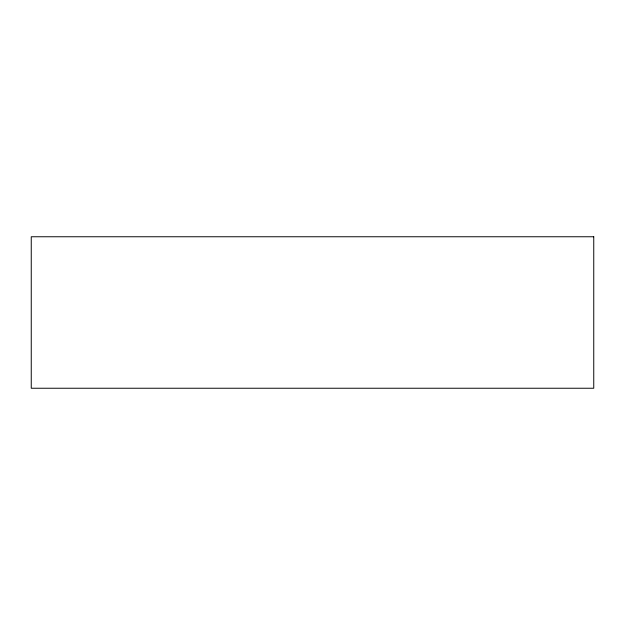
<?xml version="1.0" encoding="UTF-8"?>
<svg xmlns="http://www.w3.org/2000/svg" width="625" height="625" viewBox="0 0 625 625"><rect width="100%" height="100%" fill="white"/><g stroke="black" fill="none" stroke-linecap="round" stroke-linejoin="round"><path stroke-width="0.94" d="M593.75 236.758L31.25 236.758L31.25 388.242L593.75 388.242L593.75 236.758"/></g></svg>
